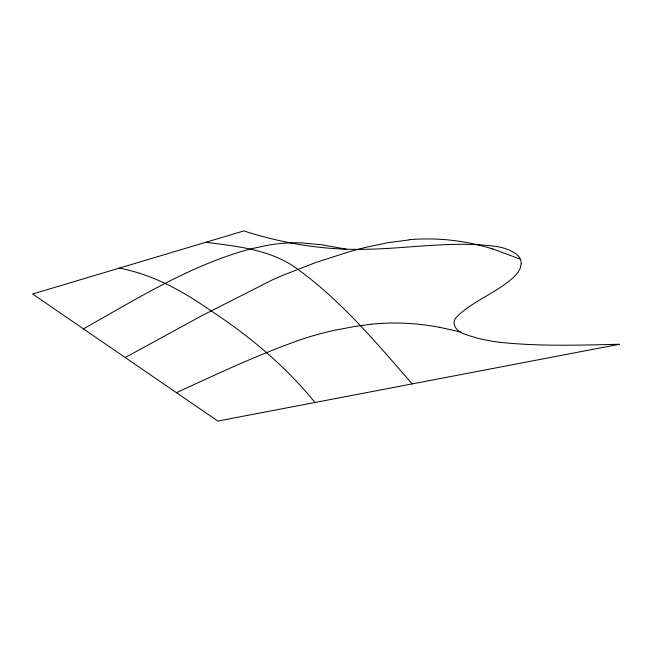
<?xml version="1.0" encoding="UTF-8"?>
<svg xmlns="http://www.w3.org/2000/svg" width="652" height="652" viewBox="0 0 652 652"><rect width="100%" height="100%" fill="white"/><g stroke="black" fill="none" stroke-linecap="round" stroke-linejoin="round"><path stroke-width="0.98" d="M83.383 328.844C133.44 300.784 182.804 269.887 237.898 252.577A288.168 266.978 -53.4 0 1 252.348 248.534L269.08 245.038A171.696 159.096 -53.5 0 1 300.89 242.846L321.827 244.793L346.188 249.178M125.208 357.532L201.623 315.804L272.145 280.026A320.108 304.924 -28.2 0 1 281.248 275.943L315.755 262.512L349.529 251.656A412.561 393.001 -28.2 0 1 367.329 246.986L388.331 242.642L409.611 239.846M176.456 392.7C217.589 373.686 258.722 354.386 301.517 339.374A310.637 296.75 -6.6 0 1 333.359 330.564L353.392 326.701A300.931 287.499 -6.6 0 1 366.88 324.794L371.404 324.297M205.787 242.291C235.486 246.073 266.986 249.203 292.805 265.731C338.958 297.907 375.454 341.795 412.186 383.898M439.489 327.271L460.393 331.933M119.194 268.143C152.381 274.223 182.413 290.849 209.757 310.002C249.04 335.633 285.348 365.968 315.006 402.488M492.716 248.893L520.304 259.137M409.603 239.643A217.157 206.863 -28.2 0 1 492.684 248.982M371.387 324.158A229.7 219.447 -6.6 0 1 439.481 327.32M521.225 263.758L520.149 268.453L518.34 271.754A102.397 30.106 -12.6 0 1 513.988 276.864C496.816 292.862 473.409 300.45 456.685 316.921A66.846 19.658 -12.6 0 0 454.036 321.795C453.694 333.082 468.633 335.185 476.897 338.021A241.427 70.986 -12.6 0 0 485.267 339.928L491.233 341.037A218.159 64.149 -12.6 0 0 500.752 342.398C540.158 346.505 579.864 345.152 619.4 344.28L217.817 421.07L32.6 294.003L243.84 230.93C280.311 242.658 318.494 249.341 356.848 249.374A197.002 57.922 -12.6 0 0 368.804 249.227C411.404 248.208 454.257 240.686 496.783 246.521A109.406 32.168 -12.6 0 1 505.015 248.493L509.619 250.172L515.129 253.204A120.759 35.51 -12.6 0 1 521.152 262.275L521.225 263.758"/></g></svg>
